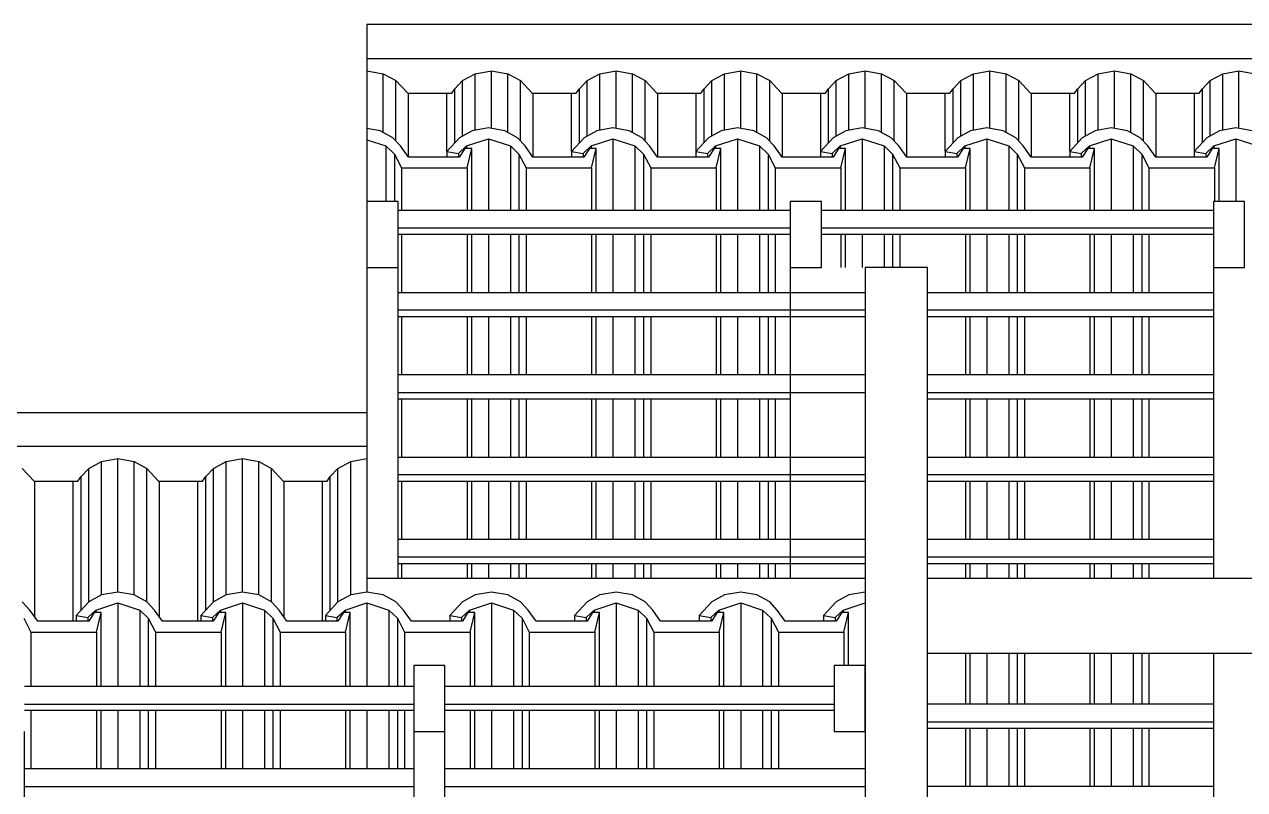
# Model space of a CAD drawing. Header units: metres. Extents: x 49 to 320, y -91 to 27.
# Drawn here: x 229.546 to 231.505, y 24.074 to 25.303 of the extents above; entities that cross this region are included whole.
import ezdxf

# ---------------------------------------------------------------- set-up
doc = ezdxf.new("R2010")
doc.units = ezdxf.units.M
doc.header["$LTSCALE"] = 0.2
for name, color, linetype in [('ARQ-___-___-VST', 9, 'Continuous'), ('ARQ-ALV', 6, 'Continuous'), ('ARQ-COB', 4, 'Continuous'), ('ARQ-FOR', 2, 'Continuous')]:
    doc.layers.add(name, color=color, linetype=linetype)

msp = doc.modelspace()

# ---------------------------------------------------------------- linework, layer by layer
at = {"layer": 'ARQ-___-___-VST'}
for p, q in [((230.0959, 25.3026), (230.0959, 25.2998)), ((236.1909, 25.3026), (230.0959, 25.3026)), ((236.1909, 25.3026), (230.0959, 25.3026)), ((230.0959, 25.2998), (230.0959, 25.2821)), ((230.0959, 25.2821), (230.0959, 25.2535)), ((230.0959, 25.2535), (230.0959, 25.248)), ((230.0959, 25.248), (230.0959, 25.2281)), ((230.0959, 25.248), (236.1909, 25.248)), ((230.0959, 25.2281), (230.0959, 25.1355)), ((230.0959, 25.2281), (230.1221, 25.2234)), ((230.1221, 25.129), (230.1221, 25.2234)), ((230.1221, 25.2234), (230.1425, 25.2123)), ((230.2494, 25.2123), (230.2698, 25.2234)), ((230.2698, 25.2234), (230.2959, 25.2281)), ((230.2698, 25.1326), (230.2698, 25.2234)), ((230.2959, 25.1355), (230.2959, 25.2281)), ((230.2959, 25.2281), (230.3221, 25.2234)), ((230.3221, 25.129), (230.3221, 25.2234)), ((230.3221, 25.2234), (230.3425, 25.2123)), ((230.4494, 25.2123), (230.4698, 25.2234)), ((230.4698, 25.2234), (230.4959, 25.2281)), ((230.4698, 25.1326), (230.4698, 25.2234)), ((230.4959, 25.1355), (230.4959, 25.2281)), ((230.4959, 25.2281), (230.5221, 25.2234)), ((230.5221, 25.129), (230.5221, 25.2234)), ((230.5221, 25.2234), (230.5425, 25.2123)), ((230.6494, 25.2123), (230.6698, 25.2234)), ((230.6698, 25.2234), (230.6959, 25.2281)), ((230.6698, 25.1326), (230.6698, 25.2234)), ((230.6959, 25.1355), (230.6959, 25.2281)), ((230.6959, 25.2281), (230.7221, 25.2234)), ((230.7221, 25.129), (230.7221, 25.2234)), ((230.7221, 25.2234), (230.7425, 25.2123)), ((230.8494, 25.2123), (230.8698, 25.2234)), ((230.8698, 25.2234), (230.8959, 25.2281)), ((230.8698, 25.1326), (230.8698, 25.2234)), ((230.8959, 25.1355), (230.8959, 25.2281)), ((230.8959, 25.2281), (230.9221, 25.2234)), ((230.9221, 25.129), (230.9221, 25.2234)), ((230.9221, 25.2234), (230.9425, 25.2123)), ((231.0494, 25.2123), (231.0698, 25.2234)), ((231.0698, 25.2234), (231.0959, 25.2281)), ((231.0698, 25.1326), (231.0698, 25.2234)), ((231.0959, 25.1355), (231.0959, 25.2281)), ((231.0959, 25.2281), (231.1221, 25.2234)), ((231.1221, 25.129), (231.1221, 25.2234)), ((231.1221, 25.2234), (231.1425, 25.2123)), ((231.2494, 25.2123), (231.2698, 25.2234)), ((231.2698, 25.2234), (231.2959, 25.2281)), ((231.2698, 25.1326), (231.2698, 25.2234)), ((231.2959, 25.1355), (231.2959, 25.2281)), ((231.2959, 25.2281), (231.3221, 25.2234)), ((231.3221, 25.129), (231.3221, 25.2234)), ((231.3221, 25.2234), (231.3425, 25.2123)), ((231.4494, 25.2123), (231.4698, 25.2234)), ((231.4698, 25.2234), (231.4959, 25.2281)), ((231.4698, 25.1326), (231.4698, 25.2234)), ((231.4959, 25.1355), (231.4959, 25.2281)), ((231.4959, 25.2281), (231.5221, 25.2234)), ((230.1425, 25.1152), (230.1425, 25.2123)), ((230.1425, 25.2123), (230.1614, 25.192)), ((230.2319, 25.192), (230.2371, 25.1993)), ((230.2371, 25.1993), (230.2494, 25.2123)), ((230.2371, 25.1128), (230.2371, 25.1993)), ((230.2494, 25.1233), (230.2494, 25.2123)), ((230.3425, 25.1152), (230.3425, 25.2123)), ((230.3425, 25.2123), (230.3614, 25.192)), ((230.4319, 25.192), (230.4371, 25.1993)), ((230.4371, 25.1993), (230.4494, 25.2123)), ((230.4371, 25.1128), (230.4371, 25.1993)), ((230.4494, 25.1233), (230.4494, 25.2123)), ((230.5425, 25.1152), (230.5425, 25.2123)), ((230.5425, 25.2123), (230.5614, 25.192)), ((230.6319, 25.192), (230.6371, 25.1993)), ((230.6371, 25.1993), (230.6494, 25.2123)), ((230.6371, 25.1128), (230.6371, 25.1993)), ((230.6494, 25.1233), (230.6494, 25.2123)), ((230.7425, 25.1152), (230.7425, 25.2123)), ((230.7425, 25.2123), (230.7614, 25.192)), ((230.8319, 25.192), (230.8371, 25.1993)), ((230.8371, 25.1993), (230.8494, 25.2123)), ((230.8371, 25.1128), (230.8371, 25.1993)), ((230.8494, 25.1233), (230.8494, 25.2123)), ((230.9425, 25.1152), (230.9425, 25.2123)), ((230.9425, 25.2123), (230.9614, 25.192)), ((231.0319, 25.192), (231.0371, 25.1993)), ((231.0371, 25.1993), (231.0494, 25.2123)), ((231.0371, 25.1128), (231.0371, 25.1993)), ((231.0494, 25.1233), (231.0494, 25.2123)), ((231.1425, 25.1152), (231.1425, 25.2123)), ((231.1425, 25.2123), (231.1614, 25.192)), ((231.2319, 25.192), (231.2371, 25.1993)), ((231.2371, 25.1993), (231.2494, 25.2123)), ((231.2371, 25.1128), (231.2371, 25.1993)), ((231.2494, 25.1233), (231.2494, 25.2123)), ((231.3425, 25.1152), (231.3425, 25.2123)), ((231.3425, 25.2123), (231.3614, 25.192)), ((231.4319, 25.192), (231.4371, 25.1993)), ((231.4371, 25.1993), (231.4494, 25.2123)), ((231.4371, 25.1128), (231.4371, 25.1993)), ((231.4494, 25.1233), (231.4494, 25.2123)), ((230.1614, 25.192), (230.2319, 25.192)), ((230.1628, 25.0897), (230.1628, 25.192)), ((230.2244, 25.0992), (230.2244, 25.192)), ((230.3614, 25.192), (230.4319, 25.192)), ((230.3628, 25.0897), (230.3628, 25.192)), ((230.4244, 25.0992), (230.4244, 25.192)), ((230.5614, 25.192), (230.6319, 25.192)), ((230.5628, 25.0897), (230.5628, 25.192)), ((230.6244, 25.0992), (230.6244, 25.192)), ((230.7614, 25.192), (230.8319, 25.192)), ((230.7628, 25.0897), (230.7628, 25.192)), ((230.8244, 25.0992), (230.8244, 25.192)), ((230.9614, 25.192), (231.0319, 25.192)), ((230.9628, 25.0897), (230.9628, 25.192)), ((231.0244, 25.0992), (231.0244, 25.192)), ((231.1614, 25.192), (231.2319, 25.192)), ((231.1628, 25.0897), (231.1628, 25.192)), ((231.2244, 25.0992), (231.2244, 25.192)), ((231.3614, 25.192), (231.4319, 25.192)), ((231.3628, 25.0897), (231.3628, 25.192)), ((231.4244, 25.0992), (231.4244, 25.192)), ((230.0959, 25.1173), (230.0959, 25.0182)), ((230.2909, 25.1189), (230.2909, 25.004)), ((230.4909, 25.1189), (230.4909, 25.004)), ((230.6909, 25.1189), (230.6909, 25.004)), ((230.8909, 25.1189), (230.8909, 25.004)), ((231.0909, 25.1189), (231.0909, 25.004)), ((231.2909, 25.1189), (231.2909, 25.004)), ((231.4909, 25.1189), (231.4909, 25.0182)), ((230.1262, 25.1075), (230.1262, 25.0182)), ((230.2241, 25.0988), (230.2241, 25.0897)), ((230.2428, 25.0955), (230.2428, 25.0897)), ((230.2557, 25.1075), (230.2557, 25.1035)), ((230.2641, 25.004), (230.2641, 25.1035)), ((230.3262, 25.1075), (230.3262, 25.004)), ((230.4241, 25.0988), (230.4241, 25.0897)), ((230.4428, 25.0955), (230.4428, 25.0897)), ((230.4557, 25.1075), (230.4557, 25.1035)), ((230.4641, 25.004), (230.4641, 25.1035)), ((230.5262, 25.1075), (230.5262, 25.004)), ((230.6241, 25.0988), (230.6241, 25.0897)), ((230.6428, 25.0955), (230.6428, 25.0897)), ((230.6557, 25.1075), (230.6557, 25.1035)), ((230.6641, 25.004), (230.6641, 25.1035)), ((230.7262, 25.1075), (230.7262, 25.004)), ((230.8241, 25.0988), (230.8241, 25.0897)), ((230.8428, 25.0955), (230.8428, 25.0897)), ((230.8557, 25.1075), (230.8557, 25.1035)), ((230.8641, 25.004), (230.8641, 25.1035)), ((230.9262, 25.1075), (230.9262, 25.004)), ((231.0241, 25.0988), (231.0241, 25.0897)), ((231.0428, 25.0955), (231.0428, 25.0897)), ((231.0557, 25.1075), (231.0557, 25.1035)), ((231.0641, 25.004), (231.0641, 25.1035)), ((231.1262, 25.1075), (231.1262, 25.004)), ((231.2241, 25.0988), (231.2241, 25.0897)), ((231.2428, 25.0955), (231.2428, 25.0897)), ((231.2557, 25.1075), (231.2557, 25.1035)), ((231.2641, 25.004), (231.2641, 25.1035)), ((231.3262, 25.1075), (231.3262, 25.004)), ((231.4241, 25.0988), (231.4241, 25.0897)), ((231.4428, 25.0955), (231.4428, 25.0897)), ((231.4557, 25.1075), (231.4557, 25.1035)), ((231.4641, 25.0182), (231.4641, 25.1035)), ((230.1399, 25.0945), (230.1399, 25.0182)), ((230.3399, 25.0945), (230.3399, 25.004)), ((230.5399, 25.0945), (230.5399, 25.004)), ((230.7399, 25.0945), (230.7399, 25.004)), ((230.9399, 25.0945), (230.9399, 25.004)), ((231.1399, 25.0945), (231.1399, 25.004)), ((231.3399, 25.0945), (231.3399, 25.004)), ((230.1514, 25.0722), (230.1514, 25.004)), ((230.2566, 25.0722), (230.2566, 25.004)), ((230.3514, 25.0722), (230.3514, 25.004)), ((230.4566, 25.0722), (230.4566, 25.004)), ((230.5514, 25.0722), (230.5514, 25.004)), ((230.6566, 25.0722), (230.6566, 25.004)), ((230.7514, 25.0722), (230.7514, 25.004)), ((230.8566, 25.0722), (230.8566, 25.004)), ((230.9514, 25.0722), (230.9514, 25.004)), ((231.0566, 25.0722), (231.0566, 25.004)), ((231.1514, 25.0722), (231.1514, 25.004)), ((231.2566, 25.0722), (231.2566, 25.004)), ((231.3514, 25.0722), (231.3514, 25.004)), ((231.4566, 25.0722), (231.4566, 25.0182)), ((230.7754, 25.004), (230.1459, 25.004)), ((231.4549, 25.004), (230.8254, 25.004)), ((230.7754, 24.9757), (230.1459, 24.9757)), ((230.1459, 24.9658), (230.7754, 24.9658)), ((230.1514, 24.9658), (230.1514, 24.8719)), ((230.2566, 24.9658), (230.2566, 24.8719)), ((230.2641, 24.8719), (230.2641, 24.9658)), ((230.2909, 24.9658), (230.2909, 24.8719)), ((230.3262, 24.9658), (230.3262, 24.8719)), ((230.3399, 24.9658), (230.3399, 24.8719)), ((230.3514, 24.9658), (230.3514, 24.8719)), ((230.4566, 24.9658), (230.4566, 24.8719)), ((230.4641, 24.8719), (230.4641, 24.9658)), ((230.4909, 24.9658), (230.4909, 24.8719)), ((230.5262, 24.9658), (230.5262, 24.8719)), ((230.5399, 24.9658), (230.5399, 24.8719)), ((230.5514, 24.9658), (230.5514, 24.8719)), ((230.6566, 24.9658), (230.6566, 24.8719)), ((230.6641, 24.8719), (230.6641, 24.9658)), ((230.6909, 24.9658), (230.6909, 24.8719)), ((230.7262, 24.9658), (230.7262, 24.8719)), ((230.7399, 24.9658), (230.7399, 24.8719)), ((230.7514, 24.9658), (230.7514, 24.8719)), ((231.4549, 24.9757), (230.8254, 24.9757)), ((230.8254, 24.9658), (231.4549, 24.9658)), ((230.8566, 24.9658), (230.8566, 24.9122)), ((230.8641, 24.9122), (230.8641, 24.9658)), ((230.8909, 24.9658), (230.8909, 24.9122)), ((230.9262, 24.9658), (230.9262, 24.9122)), ((230.9399, 24.9658), (230.9399, 24.9122)), ((230.9514, 24.9658), (230.9514, 24.9122)), ((231.0566, 24.9658), (231.0566, 24.8719)), ((231.0641, 24.8719), (231.0641, 24.9658)), ((231.0909, 24.9658), (231.0909, 24.8719)), ((231.1262, 24.9658), (231.1262, 24.8719)), ((231.1399, 24.9658), (231.1399, 24.8719)), ((231.1514, 24.9658), (231.1514, 24.8719)), ((231.2566, 24.9658), (231.2566, 24.8719)), ((231.2641, 24.8719), (231.2641, 24.9658)), ((231.2909, 24.9658), (231.2909, 24.8719)), ((231.3262, 24.9658), (231.3262, 24.8719)), ((231.3399, 24.9658), (231.3399, 24.8719)), ((231.3514, 24.9658), (231.3514, 24.8719)), ((230.0959, 24.9123), (230.0959, 24.4133)), ((230.1459, 24.4133), (230.1459, 24.9123)), ((230.7754, 24.9123), (230.7754, 24.4133)), ((230.8254, 24.9122), (230.8254, 24.9123)), ((231.4549, 24.9123), (231.4549, 24.4133)), ((230.8959, 24.8719), (230.1459, 24.8719)), ((231.4549, 24.8719), (230.9959, 24.8719)), ((230.8959, 24.8436), (230.1459, 24.8436)), ((231.4549, 24.8436), (230.9959, 24.8436)), ((230.1459, 24.8337), (230.8959, 24.8337)), ((230.1514, 24.8337), (230.1514, 24.7398)), ((230.2566, 24.8337), (230.2566, 24.7398)), ((230.2641, 24.7398), (230.2641, 24.8337)), ((230.2909, 24.8337), (230.2909, 24.7398)), ((230.3262, 24.8337), (230.3262, 24.7398)), ((230.3399, 24.8337), (230.3399, 24.7398)), ((230.3514, 24.8337), (230.3514, 24.7398)), ((230.4566, 24.8337), (230.4566, 24.7398)), ((230.4641, 24.7398), (230.4641, 24.8337)), ((230.4909, 24.8337), (230.4909, 24.7398)), ((230.5262, 24.8337), (230.5262, 24.7398)), ((230.5399, 24.8337), (230.5399, 24.7398)), ((230.5514, 24.8337), (230.5514, 24.7398)), ((230.6566, 24.8337), (230.6566, 24.7398)), ((230.6641, 24.7398), (230.6641, 24.8337)), ((230.6909, 24.8337), (230.6909, 24.7398)), ((230.7262, 24.8337), (230.7262, 24.7398)), ((230.7399, 24.8337), (230.7399, 24.7398)), ((230.7514, 24.8337), (230.7514, 24.7398)), ((230.9959, 24.8337), (231.4549, 24.8337)), ((231.0566, 24.8337), (231.0566, 24.7398)), ((231.0641, 24.7398), (231.0641, 24.8337)), ((231.0909, 24.8337), (231.0909, 24.7398)), ((231.1262, 24.8337), (231.1262, 24.7398)), ((231.1399, 24.8337), (231.1399, 24.7398)), ((231.1514, 24.8337), (231.1514, 24.7398)), ((231.2566, 24.8337), (231.2566, 24.7398)), ((231.2641, 24.7398), (231.2641, 24.8337)), ((231.2909, 24.8337), (231.2909, 24.7398)), ((231.3262, 24.8337), (231.3262, 24.7398)), ((231.3399, 24.8337), (231.3399, 24.7398)), ((231.3514, 24.8337), (231.3514, 24.7398)), ((230.8959, 24.7398), (230.1459, 24.7398)), ((231.4549, 24.7398), (230.9959, 24.7398)), ((230.8959, 24.7114), (230.1459, 24.7114)), ((231.4549, 24.7114), (230.9959, 24.7114)), ((230.1459, 24.7015), (230.7754, 24.7015)), ((230.1514, 24.7015), (230.1514, 24.6076)), ((230.2566, 24.7015), (230.2566, 24.6076)), ((230.2641, 24.6076), (230.2641, 24.7015)), ((230.2909, 24.7015), (230.2909, 24.6076)), ((230.3262, 24.7015), (230.3262, 24.6076)), ((230.3399, 24.7015), (230.3399, 24.6076)), ((230.3514, 24.7015), (230.3514, 24.6076)), ((230.4566, 24.7015), (230.4566, 24.6076)), ((230.4641, 24.6076), (230.4641, 24.7015)), ((230.4909, 24.7015), (230.4909, 24.6076)), ((230.5262, 24.7015), (230.5262, 24.6076)), ((230.5399, 24.7015), (230.5399, 24.6076)), ((230.5514, 24.7015), (230.5514, 24.6076)), ((230.6566, 24.7015), (230.6566, 24.6076)), ((230.6641, 24.6076), (230.6641, 24.7015)), ((230.6909, 24.7015), (230.6909, 24.6076)), ((230.7262, 24.7015), (230.7262, 24.6076)), ((230.7399, 24.7015), (230.7399, 24.6076)), ((230.7514, 24.7015), (230.7514, 24.6076)), ((230.9959, 24.7015), (231.4549, 24.7015)), ((231.0566, 24.7015), (231.0566, 24.6076)), ((231.0641, 24.6076), (231.0641, 24.7015)), ((231.0909, 24.7015), (231.0909, 24.6076)), ((231.1262, 24.7015), (231.1262, 24.6076)), ((231.1399, 24.7015), (231.1399, 24.6076)), ((231.1514, 24.7015), (231.1514, 24.6076)), ((231.2566, 24.7015), (231.2566, 24.6076)), ((231.2641, 24.6076), (231.2641, 24.7015)), ((231.2909, 24.7015), (231.2909, 24.6076)), ((231.3262, 24.7015), (231.3262, 24.6076)), ((231.3399, 24.7015), (231.3399, 24.6076)), ((231.3514, 24.7015), (231.3514, 24.6076)), ((230.0959, 24.6793), (228.2959, 24.6793)), ((228.2959, 24.6255), (230.0959, 24.6255)), ((229.6698, 24.6009), (229.6959, 24.6056)), ((229.6959, 24.3913), (229.6959, 24.6056)), ((229.6959, 24.6056), (229.7221, 24.6009)), ((229.8698, 24.6009), (229.8959, 24.6056)), ((229.8959, 24.3913), (229.8959, 24.6056)), ((229.8959, 24.6056), (229.9221, 24.6009)), ((230.0698, 24.6009), (230.0959, 24.6056)), ((230.8959, 24.6076), (230.1459, 24.6076)), ((231.4549, 24.6076), (230.9959, 24.6076)), ((229.5425, 24.5898), (229.5614, 24.5695)), ((229.6371, 24.5768), (229.6494, 24.5898)), ((229.6494, 24.5898), (229.6698, 24.6009)), ((229.6494, 24.3755), (229.6494, 24.5898)), ((229.6698, 24.3867), (229.6698, 24.6009)), ((229.7221, 24.3867), (229.7221, 24.6009)), ((229.7221, 24.6009), (229.7425, 24.5898)), ((229.7425, 24.3755), (229.7425, 24.5898)), ((229.7425, 24.5898), (229.7614, 24.5695)), ((229.8371, 24.5768), (229.8494, 24.5898)), ((229.8494, 24.5898), (229.8698, 24.6009)), ((229.8494, 24.3755), (229.8494, 24.5898)), ((229.8698, 24.3867), (229.8698, 24.6009)), ((229.9221, 24.3867), (229.9221, 24.6009)), ((229.9221, 24.6009), (229.9425, 24.5898)), ((229.9425, 24.3755), (229.9425, 24.5898)), ((229.9425, 24.5898), (229.9614, 24.5695)), ((230.0371, 24.5768), (230.0494, 24.5898)), ((230.0494, 24.5898), (230.0698, 24.6009)), ((230.0494, 24.3755), (230.0494, 24.5898)), ((230.0698, 24.3867), (230.0698, 24.6009)), ((229.5614, 24.5695), (229.6319, 24.5695)), ((229.5628, 24.3513), (229.5628, 24.5695)), ((229.6244, 24.3447), (229.6244, 24.5695)), ((229.6319, 24.5695), (229.6371, 24.5768)), ((229.6371, 24.3624), (229.6371, 24.5768)), ((229.7614, 24.5695), (229.8319, 24.5695)), ((229.7628, 24.3513), (229.7628, 24.5695)), ((229.8244, 24.3447), (229.8244, 24.5695)), ((229.8319, 24.5695), (229.8371, 24.5768)), ((229.8371, 24.3624), (229.8371, 24.5768)), ((229.9614, 24.5695), (230.0319, 24.5695)), ((229.9628, 24.3513), (229.9628, 24.5695)), ((230.0244, 24.3447), (230.0244, 24.5695)), ((230.0319, 24.5695), (230.0371, 24.5768)), ((230.0371, 24.3624), (230.0371, 24.5768)), ((230.8959, 24.5793), (230.1459, 24.5793)), ((230.1459, 24.5694), (230.8959, 24.5694)), ((230.1514, 24.5694), (230.1514, 24.4755)), ((230.2566, 24.5694), (230.2566, 24.4755)), ((230.2641, 24.4755), (230.2641, 24.5694)), ((230.2909, 24.5694), (230.2909, 24.4755)), ((230.3262, 24.5694), (230.3262, 24.4755)), ((230.3399, 24.5694), (230.3399, 24.4755)), ((230.3514, 24.5694), (230.3514, 24.4755)), ((230.4566, 24.5694), (230.4566, 24.4755)), ((230.4641, 24.4755), (230.4641, 24.5694)), ((230.4909, 24.5694), (230.4909, 24.4755)), ((230.5262, 24.5694), (230.5262, 24.4755)), ((230.5399, 24.5694), (230.5399, 24.4755)), ((230.5514, 24.5694), (230.5514, 24.4755)), ((230.6566, 24.5694), (230.6566, 24.4755)), ((230.6641, 24.4755), (230.6641, 24.5694)), ((230.6909, 24.5694), (230.6909, 24.4755)), ((230.7262, 24.5694), (230.7262, 24.4755)), ((230.7399, 24.5694), (230.7399, 24.4755)), ((230.7514, 24.5694), (230.7514, 24.4755)), ((231.4549, 24.5793), (230.9959, 24.5793)), ((230.9959, 24.5694), (231.4549, 24.5694)), ((231.0566, 24.5694), (231.0566, 24.4755)), ((231.0641, 24.4755), (231.0641, 24.5694)), ((231.0909, 24.5694), (231.0909, 24.4755)), ((231.1262, 24.5694), (231.1262, 24.4755)), ((231.1399, 24.5694), (231.1399, 24.4755)), ((231.1514, 24.5694), (231.1514, 24.4755)), ((231.2566, 24.5694), (231.2566, 24.4755)), ((231.2641, 24.4755), (231.2641, 24.5694)), ((231.2909, 24.5694), (231.2909, 24.4755)), ((231.3262, 24.5694), (231.3262, 24.4755)), ((231.3399, 24.5694), (231.3399, 24.4755)), ((231.3514, 24.5694), (231.3514, 24.4755)), ((230.8959, 24.4755), (230.1459, 24.4755)), ((231.4549, 24.4755), (230.9959, 24.4755)), ((230.8959, 24.4472), (230.1459, 24.4472)), ((230.1459, 24.4373), (230.8959, 24.4373)), ((230.1514, 24.4373), (230.1514, 24.4133)), ((230.2566, 24.4373), (230.2566, 24.4133)), ((230.2641, 24.4133), (230.2641, 24.4373)), ((230.2909, 24.4373), (230.2909, 24.4133)), ((230.3262, 24.4373), (230.3262, 24.4133)), ((230.3399, 24.4373), (230.3399, 24.4133)), ((230.3514, 24.4373), (230.3514, 24.4133)), ((230.4566, 24.4373), (230.4566, 24.4133)), ((230.4641, 24.4133), (230.4641, 24.4373)), ((230.4909, 24.4373), (230.4909, 24.4133)), ((230.5262, 24.4373), (230.5262, 24.4133)), ((230.5399, 24.4373), (230.5399, 24.4133)), ((230.5514, 24.4373), (230.5514, 24.4133)), ((230.6566, 24.4373), (230.6566, 24.4133)), ((230.6641, 24.4133), (230.6641, 24.4373)), ((230.6909, 24.4373), (230.6909, 24.4133)), ((230.7262, 24.4373), (230.7262, 24.4133)), ((230.7399, 24.4373), (230.7399, 24.4133)), ((230.7514, 24.4373), (230.7514, 24.4133)), ((231.4549, 24.4472), (230.9959, 24.4472)), ((230.9959, 24.4373), (231.4549, 24.4373)), ((231.0566, 24.4373), (231.0566, 24.4133)), ((231.0641, 24.4133), (231.0641, 24.4373)), ((231.0909, 24.4373), (231.0909, 24.4133)), ((231.1262, 24.4373), (231.1262, 24.4133)), ((231.1399, 24.4373), (231.1399, 24.4133)), ((231.1514, 24.4373), (231.1514, 24.4133)), ((231.2566, 24.4373), (231.2566, 24.4133)), ((231.2641, 24.4133), (231.2641, 24.4373)), ((231.2909, 24.4373), (231.2909, 24.4133)), ((231.3262, 24.4373), (231.3262, 24.4133)), ((231.3399, 24.4373), (231.3399, 24.4133)), ((231.3514, 24.4373), (231.3514, 24.4133)), ((230.0959, 24.4133), (230.0959, 24.3913)), ((230.8959, 24.4133), (230.0959, 24.4133)), ((236.1909, 24.4133), (230.9959, 24.4133)), ((229.6959, 24.3739), (229.6959, 24.2398)), ((229.8959, 24.3739), (229.8959, 24.2398)), ((230.0959, 24.3739), (230.0959, 24.2398)), ((230.2959, 24.3739), (230.2959, 24.2398)), ((230.4959, 24.3739), (230.4959, 24.2398)), ((230.6959, 24.3739), (230.6959, 24.2398)), ((229.6291, 24.3538), (229.6291, 24.3447)), ((229.6478, 24.3505), (229.6478, 24.3447)), ((229.6607, 24.3625), (229.6607, 24.3585)), ((229.6691, 24.2398), (229.6691, 24.3585)), ((229.7312, 24.3625), (229.7312, 24.2398)), ((229.8291, 24.3538), (229.8291, 24.3447)), ((229.8478, 24.3505), (229.8478, 24.3447)), ((229.8607, 24.3625), (229.8607, 24.3585)), ((229.8691, 24.2398), (229.8691, 24.3585)), ((229.9312, 24.3625), (229.9312, 24.2398)), ((230.0291, 24.3538), (230.0291, 24.3447)), ((230.0478, 24.3505), (230.0478, 24.3447)), ((230.0607, 24.3625), (230.0607, 24.3585)), ((230.0691, 24.2398), (230.0691, 24.3585)), ((230.1312, 24.3625), (230.1312, 24.2398)), ((230.2291, 24.3538), (230.2291, 24.3447)), ((230.2478, 24.3505), (230.2478, 24.3447)), ((230.2607, 24.3625), (230.2607, 24.3585)), ((230.2691, 24.2398), (230.2691, 24.3585)), ((230.3312, 24.3625), (230.3312, 24.2398)), ((230.4291, 24.3538), (230.4291, 24.3447)), ((230.4478, 24.3505), (230.4478, 24.3447)), ((230.4607, 24.3625), (230.4607, 24.3585)), ((230.4691, 24.2398), (230.4691, 24.3585)), ((230.5312, 24.3625), (230.5312, 24.2398)), ((230.6291, 24.3538), (230.6291, 24.3447)), ((230.6291, 24.3538), (230.6291, 24.3447)), ((230.6478, 24.3505), (230.6478, 24.3447)), ((230.6478, 24.3505), (230.6478, 24.3447)), ((230.6607, 24.3625), (230.6607, 24.3585)), ((230.6607, 24.3625), (230.6607, 24.3585)), ((230.6691, 24.2398), (230.6691, 24.3585)), ((230.7312, 24.3625), (230.7312, 24.2398)), ((230.8291, 24.3538), (230.8291, 24.3447)), ((230.8478, 24.3505), (230.8478, 24.3447)), ((230.8607, 24.3625), (230.8607, 24.3585)), ((230.8691, 24.2732), (230.8691, 24.3585)), ((229.7449, 24.3495), (229.7449, 24.2398)), ((229.9449, 24.3495), (229.9449, 24.2398)), ((230.1449, 24.3495), (230.1449, 24.2398)), ((230.3449, 24.3495), (230.3449, 24.2398)), ((230.5449, 24.3495), (230.5449, 24.2398)), ((230.7449, 24.3495), (230.7449, 24.2398)), ((229.5564, 24.3272), (229.5564, 24.2398)), ((229.6616, 24.3272), (229.6616, 24.2398)), ((229.7564, 24.3272), (229.7564, 24.2398)), ((229.8616, 24.3272), (229.8616, 24.2398)), ((229.9564, 24.3272), (229.9564, 24.2398)), ((230.0616, 24.3272), (230.0616, 24.2398)), ((230.1564, 24.3272), (230.1564, 24.2398)), ((230.2616, 24.3272), (230.2616, 24.2398)), ((230.3564, 24.3272), (230.3564, 24.2398)), ((230.4616, 24.3272), (230.4616, 24.2398)), ((230.5564, 24.3272), (230.5564, 24.2398)), ((230.6616, 24.3272), (230.6616, 24.2398)), ((230.7564, 24.3272), (230.7564, 24.2398)), ((230.8616, 24.3272), (230.8616, 24.2732)), ((230.9959, 24.2933), (236.1909, 24.2933)), ((231.0566, 24.2933), (231.0566, 24.2112)), ((231.0641, 24.2112), (231.0641, 24.2933)), ((231.0909, 24.2933), (231.0909, 24.2112)), ((231.1262, 24.2933), (231.1262, 24.2112)), ((231.1399, 24.2933), (231.1399, 24.2112)), ((231.1514, 24.2933), (231.1514, 24.2112)), ((231.2566, 24.2933), (231.2566, 24.2112)), ((231.2641, 24.2112), (231.2641, 24.2933)), ((231.2909, 24.2933), (231.2909, 24.2112)), ((231.3262, 24.2933), (231.3262, 24.2112)), ((231.3399, 24.2933), (231.3399, 24.2112)), ((231.3514, 24.2933), (231.3514, 24.2112)), ((231.4549, 24.2933), (231.4549, 23.842)), ((230.1709, 24.2398), (229.5459, 24.2398)), ((230.8459, 24.2398), (230.2209, 24.2398)), ((229.5459, 24.2114), (230.1709, 24.2114)), ((229.5459, 24.2015), (230.1709, 24.2015)), ((229.5564, 24.2015), (229.5564, 24.1076)), ((229.6616, 24.2015), (229.6616, 24.1076)), ((229.6691, 24.1076), (229.6691, 24.2015)), ((229.6959, 24.2015), (229.6959, 24.1076)), ((229.7312, 24.2015), (229.7312, 24.1076)), ((229.7449, 24.2015), (229.7449, 24.1076)), ((229.7564, 24.2015), (229.7564, 24.1076)), ((229.8616, 24.2015), (229.8616, 24.1076)), ((229.8691, 24.1076), (229.8691, 24.2015)), ((229.8959, 24.2015), (229.8959, 24.1076)), ((229.9312, 24.2015), (229.9312, 24.1076)), ((229.9449, 24.2015), (229.9449, 24.1076)), ((229.9564, 24.2015), (229.9564, 24.1076)), ((230.0616, 24.2015), (230.0616, 24.1076)), ((230.0691, 24.1076), (230.0691, 24.2015)), ((230.0959, 24.2015), (230.0959, 24.1076)), ((230.1312, 24.2015), (230.1312, 24.1076)), ((230.1449, 24.2015), (230.1449, 24.1076)), ((230.1564, 24.2015), (230.1564, 24.1076)), ((230.2209, 24.2114), (230.8459, 24.2114)), ((230.2209, 24.2015), (230.8459, 24.2015)), ((230.2616, 24.2015), (230.2616, 24.1076)), ((230.2691, 24.1076), (230.2691, 24.2015)), ((230.2959, 24.2015), (230.2959, 24.1076)), ((230.3312, 24.2015), (230.3312, 24.1076)), ((230.3449, 24.2015), (230.3449, 24.1076)), ((230.3564, 24.2015), (230.3564, 24.1076)), ((230.4616, 24.2015), (230.4616, 24.1076)), ((230.4691, 24.1076), (230.4691, 24.2015)), ((230.4959, 24.2015), (230.4959, 24.1076)), ((230.5312, 24.2015), (230.5312, 24.1076)), ((230.5449, 24.2015), (230.5449, 24.1076)), ((230.5564, 24.2015), (230.5564, 24.1076)), ((230.6616, 24.2015), (230.6616, 24.1076)), ((230.6691, 24.1076), (230.6691, 24.2015)), ((230.6959, 24.2015), (230.6959, 24.1076)), ((230.7312, 24.2015), (230.7312, 24.1076)), ((230.7449, 24.2015), (230.7449, 24.1076)), ((230.7564, 24.2015), (230.7564, 24.1076)), ((231.4549, 24.2112), (230.9959, 24.2112)), ((230.9959, 24.1829), (231.4549, 24.1829)), ((229.5459, 23.852), (229.5459, 24.1673)), ((230.1709, 24.1673), (230.1709, 23.852)), ((230.2209, 23.852), (230.2209, 24.1673)), ((230.8459, 24.1673), (230.8459, 24.1672)), ((230.8959, 24.1672), (230.8959, 24.1673)), ((230.9959, 24.173), (231.4549, 24.173)), ((231.0566, 24.173), (231.0566, 24.0791)), ((231.0641, 24.0791), (231.0641, 24.173)), ((231.0909, 24.173), (231.0909, 24.0791)), ((231.1262, 24.173), (231.1262, 24.0791)), ((231.1399, 24.173), (231.1399, 24.0791)), ((231.1514, 24.173), (231.1514, 24.0791)), ((231.2566, 24.173), (231.2566, 24.0791)), ((231.2641, 24.0791), (231.2641, 24.173)), ((231.2909, 24.173), (231.2909, 24.0791)), ((231.3262, 24.173), (231.3262, 24.0791)), ((231.3399, 24.173), (231.3399, 24.0791)), ((231.3514, 24.173), (231.3514, 24.0791)), ((230.1709, 24.1076), (229.5459, 24.1076)), ((230.8959, 24.1076), (230.2209, 24.1076)), ((229.5459, 24.0793), (230.1709, 24.0793)), ((230.2209, 24.0793), (230.8959, 24.0793)), ((231.4549, 24.0791), (230.9959, 24.0791))]:
    msp.add_line(p, q, dxfattribs=at)
at = {"layer": 'ARQ-ALV'}
for p, q in [((230.8959, 24.9122), (230.8959, 23.186)), ((230.9959, 24.9122), (230.8959, 24.9122)), ((230.9959, 23.186), (230.9959, 24.9122))]:
    msp.add_line(p, q, dxfattribs=at)
at = {"layer": 'ARQ-COB'}
for p, q in [((230.1171, 25.1317), (230.0959, 25.1355)), ((230.0959, 25.1355), (230.0959, 25.1173)), ((230.2909, 25.1363), (230.2648, 25.1317)), ((230.3171, 25.1317), (230.2909, 25.1363)), ((230.4909, 25.1363), (230.4648, 25.1317)), ((230.5171, 25.1317), (230.4909, 25.1363)), ((230.6909, 25.1363), (230.6648, 25.1317)), ((230.7171, 25.1317), (230.6909, 25.1363)), ((230.8909, 25.1363), (230.8648, 25.1317)), ((230.9171, 25.1317), (230.8909, 25.1363)), ((231.0909, 25.1363), (231.0648, 25.1317)), ((231.1171, 25.1317), (231.0909, 25.1363)), ((231.2909, 25.1363), (231.2648, 25.1317)), ((231.3171, 25.1317), (231.2909, 25.1363)), ((231.4909, 25.1363), (231.4648, 25.1317)), ((231.5171, 25.1317), (231.4909, 25.1363)), ((230.0959, 25.1173), (230.1262, 25.1075)), ((230.1375, 25.1205), (230.1171, 25.1317)), ((230.1497, 25.1075), (230.1375, 25.1205)), ((230.2444, 25.1205), (230.2241, 25.0988)), ((230.2648, 25.1317), (230.2444, 25.1205)), ((230.2557, 25.1075), (230.2909, 25.1189)), ((230.2909, 25.1189), (230.3262, 25.1075)), ((230.3375, 25.1205), (230.3171, 25.1317)), ((230.3497, 25.1075), (230.3375, 25.1205)), ((230.4444, 25.1205), (230.4241, 25.0988)), ((230.4648, 25.1317), (230.4444, 25.1205)), ((230.4557, 25.1075), (230.4909, 25.1189)), ((230.4909, 25.1189), (230.5262, 25.1075)), ((230.5375, 25.1205), (230.5171, 25.1317)), ((230.5497, 25.1075), (230.5375, 25.1205)), ((230.6444, 25.1205), (230.6241, 25.0988)), ((230.6648, 25.1317), (230.6444, 25.1205)), ((230.6557, 25.1075), (230.6909, 25.1189)), ((230.6909, 25.1189), (230.7262, 25.1075)), ((230.7375, 25.1205), (230.7171, 25.1317)), ((230.7497, 25.1075), (230.7375, 25.1205)), ((230.8444, 25.1205), (230.8241, 25.0988)), ((230.8648, 25.1317), (230.8444, 25.1205)), ((230.8557, 25.1075), (230.8909, 25.1189)), ((230.8909, 25.1189), (230.9262, 25.1075)), ((230.9375, 25.1205), (230.9171, 25.1317)), ((230.9497, 25.1075), (230.9375, 25.1205)), ((231.0444, 25.1205), (231.0241, 25.0988)), ((231.0648, 25.1317), (231.0444, 25.1205)), ((231.0557, 25.1075), (231.0909, 25.1189)), ((231.0909, 25.1189), (231.1262, 25.1075)), ((231.1375, 25.1205), (231.1171, 25.1317)), ((231.1497, 25.1075), (231.1375, 25.1205)), ((231.2444, 25.1205), (231.2241, 25.0988)), ((231.2648, 25.1317), (231.2444, 25.1205)), ((231.2557, 25.1075), (231.2909, 25.1189)), ((231.2909, 25.1189), (231.3262, 25.1075)), ((231.3375, 25.1205), (231.3171, 25.1317)), ((231.3497, 25.1075), (231.3375, 25.1205)), ((231.4444, 25.1205), (231.4241, 25.0988)), ((231.4648, 25.1317), (231.4444, 25.1205)), ((231.4557, 25.1075), (231.4909, 25.1189)), ((231.4909, 25.1189), (231.5262, 25.1075)), ((230.1262, 25.1075), (230.1399, 25.0945)), ((230.1624, 25.0897), (230.1497, 25.1075)), ((230.2241, 25.0988), (230.2428, 25.0955)), ((230.2428, 25.0955), (230.2557, 25.1075)), ((230.2531, 25.1035), (230.2442, 25.0897)), ((230.2641, 25.1035), (230.2531, 25.1035)), ((230.2566, 25.0722), (230.2641, 25.1035)), ((230.3262, 25.1075), (230.3399, 25.0945)), ((230.3624, 25.0897), (230.3497, 25.1075)), ((230.4241, 25.0988), (230.4428, 25.0955)), ((230.4428, 25.0955), (230.4557, 25.1075)), ((230.4531, 25.1035), (230.4442, 25.0897)), ((230.4641, 25.1035), (230.4531, 25.1035)), ((230.4566, 25.0722), (230.4641, 25.1035)), ((230.5262, 25.1075), (230.5399, 25.0945)), ((230.5624, 25.0897), (230.5497, 25.1075)), ((230.6241, 25.0988), (230.6428, 25.0955)), ((230.6428, 25.0955), (230.6557, 25.1075)), ((230.6531, 25.1035), (230.6442, 25.0897)), ((230.6641, 25.1035), (230.6531, 25.1035)), ((230.6566, 25.0722), (230.6641, 25.1035)), ((230.7262, 25.1075), (230.7399, 25.0945)), ((230.7624, 25.0897), (230.7497, 25.1075)), ((230.8241, 25.0988), (230.8428, 25.0955)), ((230.8428, 25.0955), (230.8557, 25.1075)), ((230.8531, 25.1035), (230.8442, 25.0897)), ((230.8641, 25.1035), (230.8531, 25.1035)), ((230.8566, 25.0722), (230.8641, 25.1035)), ((230.9262, 25.1075), (230.9399, 25.0945)), ((230.9624, 25.0897), (230.9497, 25.1075)), ((231.0241, 25.0988), (231.0428, 25.0955)), ((231.0428, 25.0955), (231.0557, 25.1075)), ((231.0531, 25.1035), (231.0442, 25.0897)), ((231.0641, 25.1035), (231.0531, 25.1035)), ((231.0566, 25.0722), (231.0641, 25.1035)), ((231.1262, 25.1075), (231.1399, 25.0945)), ((231.1624, 25.0897), (231.1497, 25.1075)), ((231.2241, 25.0988), (231.2428, 25.0955)), ((231.2428, 25.0955), (231.2557, 25.1075)), ((231.2531, 25.1035), (231.2442, 25.0897)), ((231.2641, 25.1035), (231.2531, 25.1035)), ((231.2566, 25.0722), (231.2641, 25.1035)), ((231.3262, 25.1075), (231.3399, 25.0945)), ((231.3624, 25.0897), (231.3497, 25.1075)), ((231.4241, 25.0988), (231.4428, 25.0955)), ((231.4428, 25.0955), (231.4557, 25.1075)), ((231.4531, 25.1035), (231.4442, 25.0897)), ((231.4641, 25.1035), (231.4531, 25.1035)), ((231.4566, 25.0722), (231.4641, 25.1035)), ((230.1399, 25.0945), (230.1514, 25.0722)), ((230.2442, 25.0897), (230.1624, 25.0897)), ((230.3399, 25.0945), (230.3514, 25.0722)), ((230.4442, 25.0897), (230.3624, 25.0897)), ((230.5399, 25.0945), (230.5514, 25.0722)), ((230.6442, 25.0897), (230.5624, 25.0897)), ((230.7399, 25.0945), (230.7514, 25.0722)), ((230.8442, 25.0897), (230.7624, 25.0897)), ((230.9399, 25.0945), (230.9514, 25.0722)), ((231.0442, 25.0897), (230.9624, 25.0897)), ((231.1399, 25.0945), (231.1514, 25.0722)), ((231.2442, 25.0897), (231.1624, 25.0897)), ((231.3399, 25.0945), (231.3514, 25.0722)), ((231.4442, 25.0897), (231.3624, 25.0897)), ((230.1514, 25.0722), (230.2566, 25.0722)), ((230.3514, 25.0722), (230.4566, 25.0722)), ((230.5514, 25.0722), (230.6566, 25.0722)), ((230.7514, 25.0722), (230.8566, 25.0722)), ((230.9514, 25.0722), (231.0566, 25.0722)), ((231.1514, 25.0722), (231.2566, 25.0722)), ((231.3514, 25.0722), (231.4566, 25.0722)), ((229.6959, 24.3913), (229.6698, 24.3867)), ((229.7221, 24.3867), (229.6959, 24.3913)), ((229.8959, 24.3913), (229.8698, 24.3867)), ((229.9221, 24.3867), (229.8959, 24.3913)), ((230.0959, 24.3913), (230.0698, 24.3867)), ((230.1221, 24.3867), (230.0959, 24.3913)), ((230.2959, 24.3913), (230.2698, 24.3867)), ((230.3221, 24.3867), (230.2959, 24.3913)), ((230.4959, 24.3913), (230.4698, 24.3867)), ((230.5221, 24.3867), (230.4959, 24.3913)), ((230.6959, 24.3913), (230.6698, 24.3867)), ((230.6959, 24.3913), (230.6698, 24.3867)), ((230.7221, 24.3867), (230.6959, 24.3913)), ((230.7221, 24.3867), (230.6959, 24.3913)), ((230.8959, 24.3913), (230.8698, 24.3867)), ((229.5547, 24.3625), (229.5425, 24.3755)), ((229.6494, 24.3755), (229.6291, 24.3538)), ((229.6698, 24.3867), (229.6494, 24.3755)), ((229.6607, 24.3625), (229.6959, 24.3739)), ((229.6959, 24.3739), (229.7312, 24.3625)), ((229.7425, 24.3755), (229.7221, 24.3867)), ((229.7547, 24.3625), (229.7425, 24.3755)), ((229.8494, 24.3755), (229.8291, 24.3538)), ((229.8698, 24.3867), (229.8494, 24.3755)), ((229.8607, 24.3625), (229.8959, 24.3739)), ((229.8959, 24.3739), (229.9312, 24.3625)), ((229.9425, 24.3755), (229.9221, 24.3867)), ((229.9547, 24.3625), (229.9425, 24.3755)), ((230.0494, 24.3755), (230.0291, 24.3538)), ((230.0698, 24.3867), (230.0494, 24.3755)), ((230.0607, 24.3625), (230.0959, 24.3739)), ((230.0959, 24.3739), (230.1312, 24.3625)), ((230.1425, 24.3755), (230.1221, 24.3867)), ((230.1547, 24.3625), (230.1425, 24.3755)), ((230.2494, 24.3755), (230.2291, 24.3538)), ((230.2698, 24.3867), (230.2494, 24.3755)), ((230.2607, 24.3625), (230.2959, 24.3739)), ((230.2959, 24.3739), (230.3312, 24.3625)), ((230.3425, 24.3755), (230.3221, 24.3867)), ((230.3547, 24.3625), (230.3425, 24.3755)), ((230.4494, 24.3755), (230.4291, 24.3538)), ((230.4698, 24.3867), (230.4494, 24.3755)), ((230.4607, 24.3625), (230.4959, 24.3739)), ((230.4959, 24.3739), (230.5312, 24.3625)), ((230.5425, 24.3755), (230.5221, 24.3867)), ((230.5547, 24.3625), (230.5425, 24.3755)), ((230.6494, 24.3755), (230.6291, 24.3538)), ((230.6494, 24.3755), (230.6291, 24.3538)), ((230.6698, 24.3867), (230.6494, 24.3755)), ((230.6698, 24.3867), (230.6494, 24.3755)), ((230.6607, 24.3625), (230.6959, 24.3739)), ((230.6607, 24.3625), (230.6959, 24.3739)), ((230.6959, 24.3739), (230.7312, 24.3625)), ((230.6959, 24.3739), (230.7312, 24.3625)), ((230.7425, 24.3755), (230.7221, 24.3867)), ((230.7425, 24.3755), (230.7221, 24.3867)), ((230.7547, 24.3625), (230.7425, 24.3755)), ((230.7547, 24.3625), (230.7425, 24.3755)), ((230.8494, 24.3755), (230.8291, 24.3538)), ((230.8698, 24.3867), (230.8494, 24.3755)), ((230.8607, 24.3625), (230.8959, 24.3739)), ((229.5674, 24.3447), (229.5547, 24.3625)), ((229.6291, 24.3538), (229.6478, 24.3505)), ((229.6478, 24.3505), (229.6607, 24.3625)), ((229.6581, 24.3585), (229.6492, 24.3447)), ((229.6691, 24.3585), (229.6581, 24.3585)), ((229.6616, 24.3272), (229.6691, 24.3585)), ((229.7312, 24.3625), (229.7449, 24.3495)), ((229.7674, 24.3447), (229.7547, 24.3625)), ((229.8291, 24.3538), (229.8478, 24.3505)), ((229.8478, 24.3505), (229.8607, 24.3625)), ((229.8581, 24.3585), (229.8492, 24.3447)), ((229.8691, 24.3585), (229.8581, 24.3585)), ((229.8616, 24.3272), (229.8691, 24.3585)), ((229.9312, 24.3625), (229.9449, 24.3495)), ((229.9674, 24.3447), (229.9547, 24.3625)), ((230.0291, 24.3538), (230.0478, 24.3505)), ((230.0478, 24.3505), (230.0607, 24.3625)), ((230.0581, 24.3585), (230.0492, 24.3447)), ((230.0691, 24.3585), (230.0581, 24.3585)), ((230.0616, 24.3272), (230.0691, 24.3585)), ((230.1312, 24.3625), (230.1449, 24.3495)), ((230.1674, 24.3447), (230.1547, 24.3625)), ((230.2291, 24.3538), (230.2478, 24.3505)), ((230.2478, 24.3505), (230.2607, 24.3625)), ((230.2581, 24.3585), (230.2492, 24.3447)), ((230.2691, 24.3585), (230.2581, 24.3585)), ((230.2616, 24.3272), (230.2691, 24.3585)), ((230.3312, 24.3625), (230.3449, 24.3495)), ((230.3674, 24.3447), (230.3547, 24.3625)), ((230.4291, 24.3538), (230.4478, 24.3505)), ((230.4478, 24.3505), (230.4607, 24.3625)), ((230.4581, 24.3585), (230.4492, 24.3447)), ((230.4691, 24.3585), (230.4581, 24.3585)), ((230.4616, 24.3272), (230.4691, 24.3585)), ((230.5312, 24.3625), (230.5449, 24.3495)), ((230.5674, 24.3447), (230.5547, 24.3625)), ((230.6291, 24.3538), (230.6478, 24.3505)), ((230.6291, 24.3538), (230.6478, 24.3505)), ((230.6478, 24.3505), (230.6607, 24.3625)), ((230.6478, 24.3505), (230.6607, 24.3625)), ((230.6581, 24.3585), (230.6492, 24.3447)), ((230.6581, 24.3585), (230.6492, 24.3447)), ((230.6691, 24.3585), (230.6581, 24.3585)), ((230.6691, 24.3585), (230.6581, 24.3585)), ((230.6616, 24.3272), (230.6691, 24.3585)), ((230.6616, 24.3272), (230.6691, 24.3585)), ((230.7312, 24.3625), (230.7449, 24.3495)), ((230.7312, 24.3625), (230.7449, 24.3495)), ((230.7674, 24.3447), (230.7547, 24.3625)), ((230.7674, 24.3447), (230.7547, 24.3625)), ((230.8291, 24.3538), (230.8478, 24.3505)), ((230.8478, 24.3505), (230.8607, 24.3625)), ((230.8581, 24.3585), (230.8492, 24.3447)), ((230.8691, 24.3585), (230.8581, 24.3585)), ((230.8616, 24.3272), (230.8691, 24.3585)), ((229.5449, 24.3495), (229.5564, 24.3272)), ((229.6492, 24.3447), (229.5674, 24.3447)), ((229.7449, 24.3495), (229.7564, 24.3272)), ((229.8492, 24.3447), (229.7674, 24.3447)), ((229.9449, 24.3495), (229.9564, 24.3272)), ((230.0492, 24.3447), (229.9674, 24.3447)), ((230.1449, 24.3495), (230.1564, 24.3272)), ((230.2492, 24.3447), (230.1674, 24.3447)), ((230.3449, 24.3495), (230.3564, 24.3272)), ((230.4492, 24.3447), (230.3674, 24.3447)), ((230.5449, 24.3495), (230.5564, 24.3272)), ((230.6492, 24.3447), (230.5674, 24.3447)), ((230.7449, 24.3495), (230.7564, 24.3272)), ((230.7449, 24.3495), (230.7564, 24.3272)), ((230.8052, 24.3447), (230.7674, 24.3447)), ((230.8492, 24.3447), (230.7674, 24.3447)), ((229.5564, 24.3272), (229.6616, 24.3272)), ((229.7564, 24.3272), (229.8616, 24.3272)), ((229.9564, 24.3272), (230.0616, 24.3272)), ((230.1564, 24.3272), (230.2616, 24.3272)), ((230.3564, 24.3272), (230.4616, 24.3272)), ((230.5564, 24.3272), (230.6616, 24.3272)), ((230.7564, 24.3272), (230.8052, 24.3272)), ((230.7564, 24.3272), (230.8616, 24.3272))]:
    msp.add_line(p, q, dxfattribs=at)
at = {"layer": 'ARQ-FOR'}
for p, q in [((230.1459, 25.0182), (230.0959, 25.0182)), ((230.0959, 25.0182), (230.0959, 24.9123)), ((230.1459, 24.9123), (230.1459, 25.0182)), ((230.7754, 25.0182), (230.7754, 24.9123)), ((230.8254, 25.0182), (230.7754, 25.0182)), ((230.8254, 24.9123), (230.8254, 25.0182)), ((231.4549, 25.0182), (231.4549, 24.9123)), ((231.5049, 25.0182), (231.4549, 25.0182)), ((231.5049, 24.9123), (231.5049, 25.0182)), ((230.0959, 24.9123), (230.1459, 24.9123)), ((230.7754, 24.9123), (230.8254, 24.9123)), ((231.4549, 24.9123), (231.5049, 24.9123)), ((230.1709, 24.2732), (230.1709, 24.1673)), ((230.2209, 24.2732), (230.1709, 24.2732)), ((230.2209, 24.1673), (230.2209, 24.2732)), ((230.8459, 24.2732), (230.8459, 24.1673)), ((230.8959, 24.2732), (230.8459, 24.2732)), ((230.8959, 24.1673), (230.8959, 24.2732)), ((230.1709, 24.1673), (230.2209, 24.1673)), ((230.8459, 24.1673), (230.8959, 24.1673))]:
    msp.add_line(p, q, dxfattribs=at)

doc.saveas('drawing.dxf')
